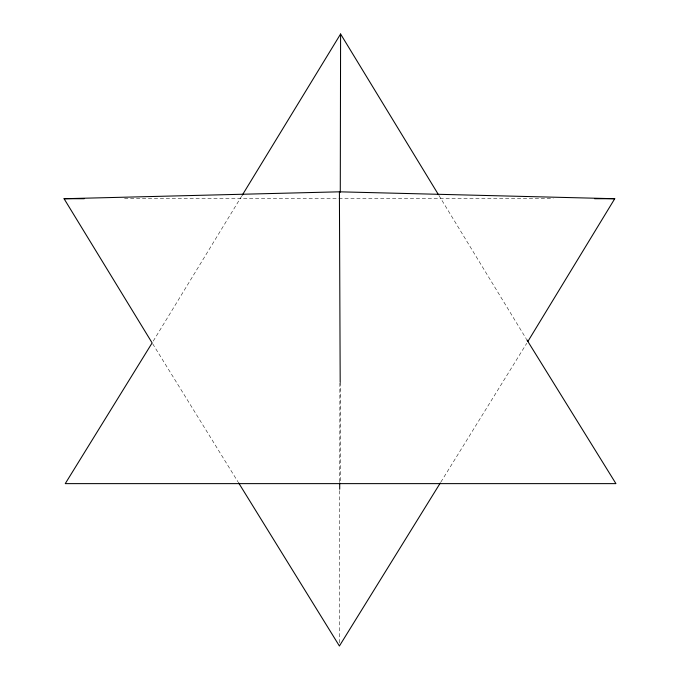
<?xml version="1.0" encoding="UTF-8"?>
<svg xmlns="http://www.w3.org/2000/svg" width="680" height="680" viewBox="0 0 680 680"><rect width="100%" height="100%" fill="white"/><g stroke="black" fill="none" stroke-linecap="round" stroke-linejoin="round"><path stroke-width="0.51" stroke-dasharray="3.4 2.55" d="M339.413 642.821L339.702 489.235M339.719 481.822L339.906 382.253M153.238 341.105L241.663 196.155M440.887 482.026L526.754 343.281M124.542 198.721L337.815 198.721M338.878 198.721L553.206 198.721M152.694 343.817L237.966 481.831M438.923 195.449L526.21 338.759M340.187 382.151L340.587 481.508"/><path stroke-width="1.02" d="M339.702 489.235L339.719 482.877M340.28 192.253L340.595 34L438.37 194.54M242.216 195.254L340.595 34M527.867 341.479L614.745 198.721L339.405 191.819L64.064 198.721L152.133 342.916L65.254 483.625L615.935 483.625L526.762 339.66M440.325 482.927L339.405 646L238.527 482.732M64.064 198.721L84.227 198.721M594.583 198.721L614.745 198.721M339.405 191.819L340.187 382.151"/></g></svg>
